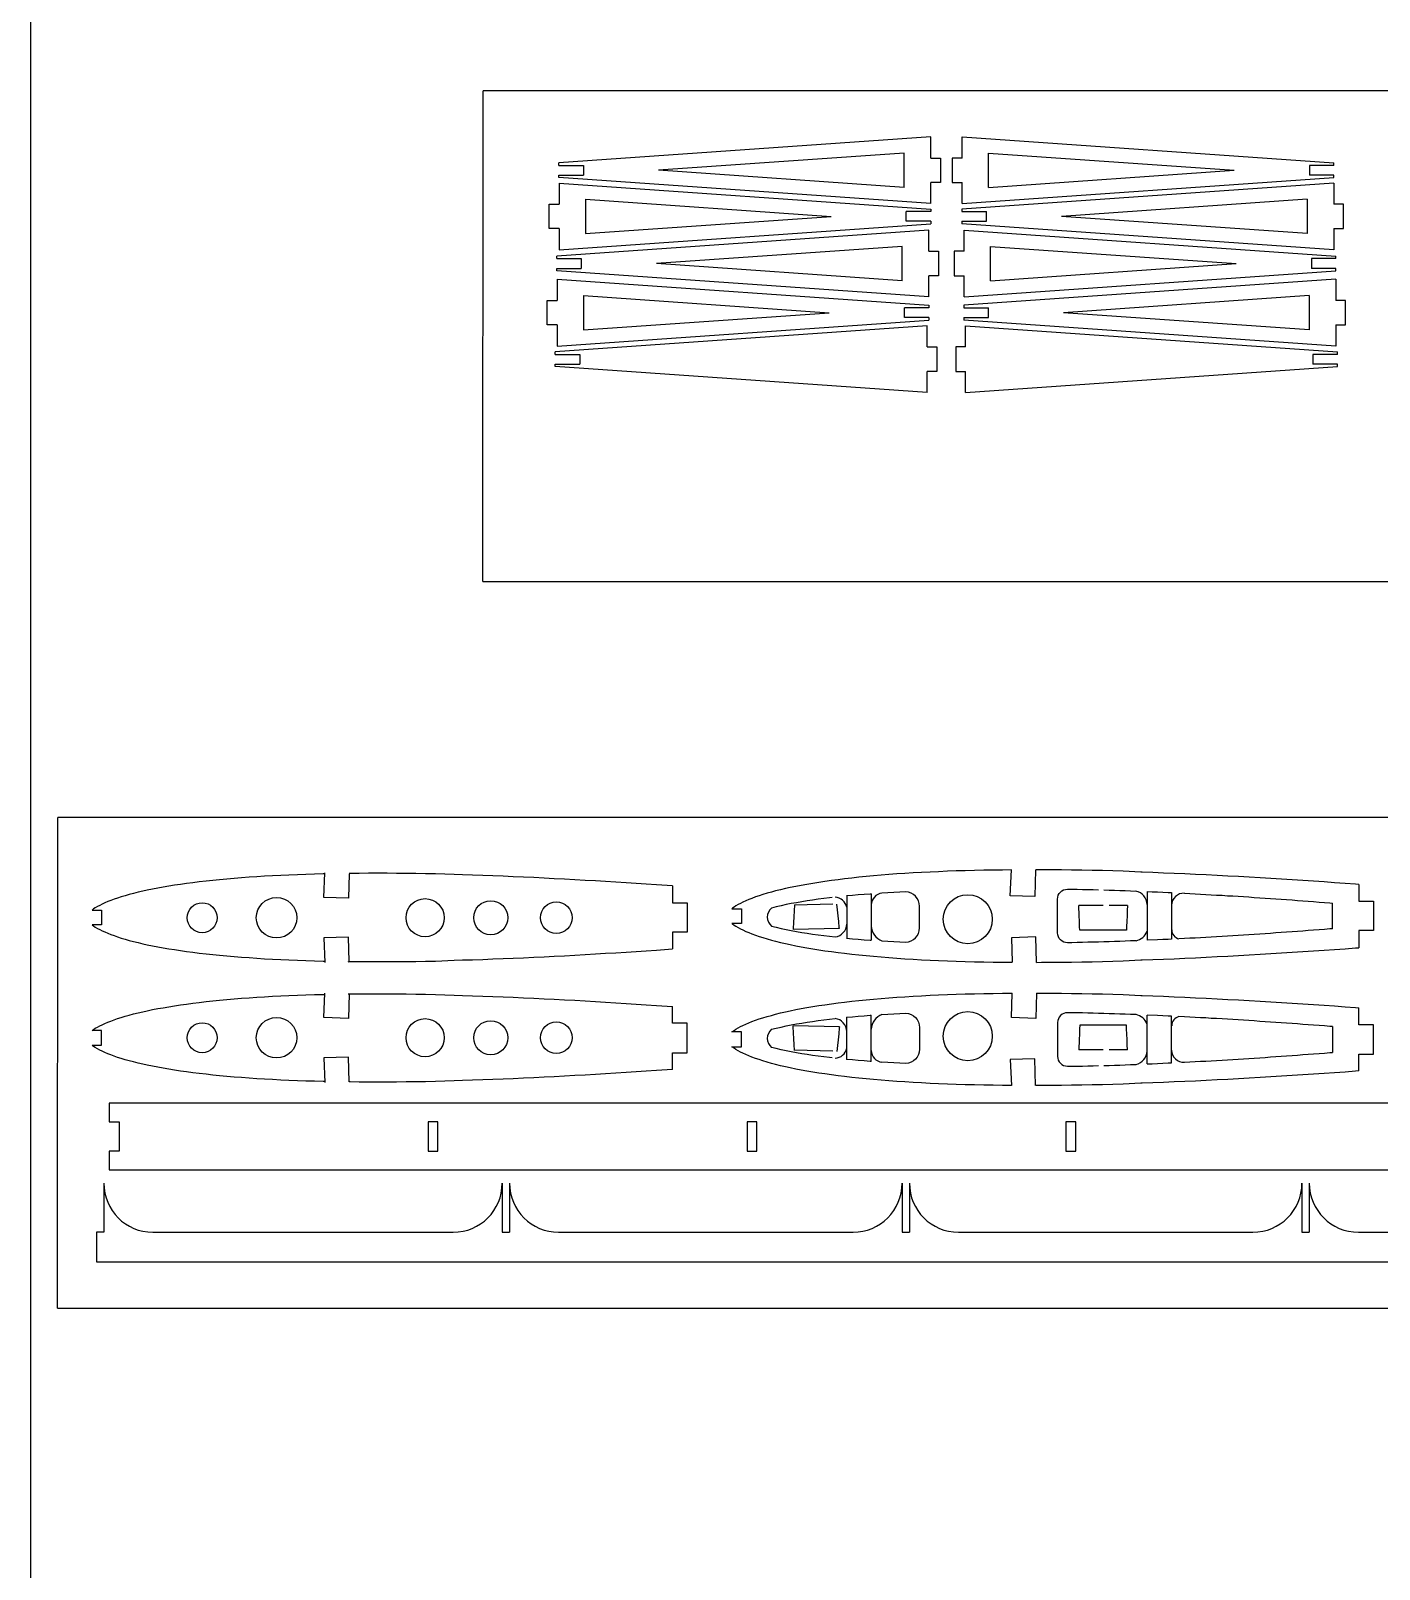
# Model space of a CAD drawing. Header units: inches. Extents: x 14 to 1585, y 4 to 1231.
# Drawn here: x 14.5 to 289.3, y 317.6 to 631.2 of the extents above; entities that cross this region are included whole.
import ezdxf

# ---------------------------------------------------------------- set-up
doc = ezdxf.new("R2010")
doc.units = ezdxf.units.IN
doc.header["$MEASUREMENT"] = 0
doc.layers.add('7', color=7, linetype='Continuous')
doc.layers.add('LAYER01', color=7, linetype='Continuous')

msp = doc.modelspace()

# ---------------------------------------------------------------- linework, layer by layer
for p, q in [((106.62, 518.92), (106.65, 618.92)), ((1106.62, 618.92), (106.65, 618.92)), ((197.9, 609.55), (122.1, 604.25)), ((204.28, 609.55), (280.07, 604.25)), ((192.49, 606.25), (142.43, 602.75)), ((192.49, 599.25), (192.49, 606.25)), ((209.69, 599.25), (209.69, 606.25)), ((209.69, 606.25), (259.74, 602.75)), ((122.1, 603.75), (122.1, 604.25)), ((122.1, 603.75), (127.1, 603.75)), ((192.49, 599.25), (142.43, 602.75)), ((209.69, 599.25), (259.74, 602.75)), ((280.07, 603.75), (275.07, 603.75)), ((280.07, 603.75), (280.07, 604.25)), ((122.1, 601.25), (122.1, 601.75)), ((122.1, 601.75), (127.1, 601.75)), ((197.9, 595.95), (122.1, 601.25)), ((122.13, 600.16), (197.92, 594.86)), ((280.04, 600.16), (204.25, 594.86)), ((204.28, 595.95), (280.07, 601.25)), ((280.07, 601.75), (275.07, 601.75)), ((280.07, 601.25), (280.07, 601.75)), ((127.54, 596.86), (127.54, 589.86)), ((127.54, 596.86), (177.59, 593.36)), ((274.64, 596.86), (224.58, 593.36)), ((274.64, 596.86), (274.64, 589.86)), ((127.54, 589.86), (177.59, 593.36)), ((197.92, 594.36), (192.92, 594.36)), ((197.92, 594.86), (197.92, 594.36)), ((204.25, 594.86), (204.25, 594.36)), ((204.25, 594.36), (209.25, 594.36)), ((274.64, 589.86), (224.58, 593.36)), ((197.48, 590.55), (121.68, 585.25)), ((122.13, 586.56), (197.92, 591.86)), ((197.92, 592.36), (192.92, 592.36)), ((197.92, 592.36), (197.92, 591.86)), ((204.25, 592.36), (204.25, 591.86)), ((204.25, 592.36), (209.25, 592.36)), ((280.04, 586.56), (204.25, 591.86)), ((204.7, 590.55), (280.49, 585.25)), ((192.07, 587.25), (142.02, 583.75)), ((192.07, 580.25), (192.07, 587.25)), ((210.1, 580.25), (210.1, 587.25)), ((210.1, 587.25), (260.16, 583.75)), ((121.68, 584.75), (121.68, 585.25)), ((121.68, 584.75), (126.68, 584.75)), ((192.07, 580.25), (142.02, 583.75)), ((210.1, 580.25), (260.16, 583.75)), ((280.49, 584.75), (275.49, 584.75)), ((280.49, 584.75), (280.49, 585.25)), ((121.68, 582.25), (121.68, 582.75)), ((121.68, 582.75), (126.68, 582.75)), ((197.48, 576.95), (121.68, 582.25)), ((121.73, 580.53), (197.52, 575.23)), ((280.44, 580.53), (204.65, 575.23)), ((204.7, 576.95), (280.49, 582.25)), ((280.49, 582.75), (275.49, 582.75)), ((280.49, 582.25), (280.49, 582.75)), ((127.14, 577.23), (127.14, 570.23)), ((127.14, 577.23), (177.19, 573.73)), ((275.03, 577.23), (224.98, 573.73)), ((275.03, 577.23), (275.03, 570.23)), ((197.52, 574.73), (192.52, 574.73)), ((197.52, 575.23), (197.52, 574.73)), ((204.65, 575.23), (204.65, 574.73)), ((204.65, 574.73), (209.65, 574.73)), ((197.17, 571.04), (121.37, 565.74)), ((121.73, 566.93), (197.52, 572.23)), ((127.14, 570.23), (177.19, 573.73)), ((197.52, 572.73), (192.52, 572.73)), ((197.52, 572.73), (197.52, 572.23)), ((204.65, 572.73), (204.65, 572.23)), ((204.65, 572.73), (209.65, 572.73)), ((280.44, 566.93), (204.65, 572.23)), ((205.01, 571.04), (280.8, 565.74)), ((275.03, 570.23), (224.98, 573.73)), ((121.37, 565.24), (121.37, 565.74)), ((121.37, 565.24), (126.37, 565.24)), ((280.8, 565.24), (275.8, 565.24)), ((280.8, 565.24), (280.8, 565.74)), ((121.37, 562.74), (121.37, 563.24)), ((121.37, 563.24), (126.37, 563.24)), ((197.17, 557.44), (121.37, 562.74)), ((205.01, 557.44), (280.8, 562.74)), ((280.8, 563.24), (275.8, 563.24)), ((280.8, 562.74), (280.8, 563.24)), ((106.62, 518.92), (1106.62, 518.92)), ((19.92, 370.88), (19.95, 470.88)), ((1019.92, 470.88), (19.95, 470.88)), ((722.88, 412.64), (30.45, 412.64)), ((30.45, 412.64), (30.45, 408.84)), ((30.45, 408.84), (32.45, 408.84)), ((32.45, 408.84), (32.45, 402.84)), ((97.45, 408.84), (95.45, 408.84)), ((95.45, 408.84), (95.45, 402.84)), ((97.45, 405.84), (97.45, 408.84)), ((162.45, 408.84), (160.45, 408.84)), ((160.45, 408.84), (160.45, 402.84)), ((162.45, 405.84), (162.45, 408.84)), ((227.45, 408.84), (225.45, 408.84)), ((225.45, 408.84), (225.45, 402.84)), ((227.45, 405.84), (227.45, 408.84)), ((97.45, 402.84), (97.45, 405.84)), ((162.45, 402.84), (162.45, 405.84)), ((227.45, 402.84), (227.45, 405.84)), ((30.45, 402.84), (30.45, 399.04)), ((32.45, 402.84), (30.45, 402.84)), ((95.45, 402.84), (97.45, 402.84)), ((160.45, 402.84), (162.45, 402.84)), ((225.45, 402.84), (227.45, 402.84)), ((30.45, 399.04), (722.88, 399.04)), ((19.92, 370.88), (1019.92, 370.88))]:
    msp.add_line(p, q)
at = {"color": 9}
for p, q in [((145.28, 456.9), (145.28, 453.48)), ((285.17, 457.21), (285.17, 453.8)), ((145.28, 453.48), (148.28, 453.48)), ((148.28, 453.48), (148.28, 447.48)), ((279.79, 448.17), (279.79, 453.42)), ((285.17, 453.8), (288.17, 453.8)), ((288.17, 453.8), (288.17, 447.8)), ((148.28, 447.48), (145.28, 447.48)), ((145.28, 447.48), (145.28, 444.07)), ((288.17, 447.8), (285.17, 447.8)), ((285.17, 447.8), (285.18, 444.31)), ((145.28, 428.92), (145.28, 432.33)), ((285.17, 428.6), (285.18, 432.09)), ((148.28, 428.92), (145.28, 428.92)), ((148.28, 422.92), (148.28, 428.92)), ((279.79, 428.23), (279.79, 422.98)), ((288.17, 428.6), (285.17, 428.6)), ((288.17, 422.6), (288.17, 428.6)), ((145.28, 419.5), (145.28, 422.92)), ((145.28, 422.92), (148.28, 422.92)), ((285.17, 419.19), (285.17, 422.6)), ((285.17, 422.6), (288.17, 422.6))]:
    msp.add_line(p, q, dxfattribs=at)
at = {"color": 3}
msp.add_lwpolyline([(14.46, 1230.98), (1584.87, 1230.98), (1584.87, 4.11), (14.46, 4.11)], close=True, dxfattribs=at)
for centre, radius in [((205.44, 450.11), 5), ((49.4, 450.43), 3.05), ((64.56, 450.43), 4.13), ((94.84, 450.43), 3.89), ((108.21, 450.43), 3.47), ((121.58, 450.43), 3.23), ((64.56, 425.97), 4.13), ((94.84, 425.97), 3.89), ((205.44, 426.29), 5), ((49.4, 425.97), 3.05), ((108.21, 425.97), 3.47), ((121.58, 425.97), 3.23)]:
    msp.add_circle(centre, radius)
for centre in [(166.99, 450.56), (166.99, 425.84)]:
    msp.add_arc(centre, 2.4, 129.9525, 230.0475)
at = {"layer": '7', "linetype": 'Continuous'}
for points in [[(74.38, 459.36), (74.07, 459.36), (72.27, 459.31), (70.54, 459.26), (68.81, 459.2), (67.07, 459.13), (65.42, 459.05), (63.76, 458.97), (62.11, 458.88), (60.54, 458.78), (58.97, 458.67), (57.4, 458.56), (55.92, 458.44), (54.44, 458.31), (52.96, 458.17), (51.57, 458.04), (50.18, 457.89), (48.8, 457.73), (47.51, 457.57), (46.23, 457.4), (44.95, 457.22), (43.77, 457.04), (42.59, 456.85), (41.42, 456.65), (40.35, 456.46), (39.29, 456.26), (38.22, 456.04), (37.27, 455.83), (36.32, 455.61), (35.37, 455.37), (34.53, 455.15), (33.7, 454.92), (32.87, 454.67), (32.16, 454.44), (31.45, 454.19), (30.75, 453.93), (30.16, 453.7), (29.57, 453.45), (28.99, 453.18), (28.53, 452.95), (28.07, 452.71), (27.62, 452.45), (27.28, 452.23), (26.95, 451.99)], [(79.38, 459.39), (79.22, 454.39), (74.22, 454.56), (74.39, 459.55)], [(100.76, 459.21), (96.96, 459.36), (94.95, 459.4), (92.98, 459.43), (91.01, 459.45), (89.04, 459.47), (87.12, 459.48), (85.2, 459.48), (83.27, 459.48), (81.41, 459.47), (79.54, 459.45), (79.38, 459.45)], [(145.28, 456.9), (142, 457.12), (139.93, 457.26), (137.87, 457.4), (135.8, 457.54), (133.71, 457.67), (131.63, 457.79), (129.54, 457.92), (127.45, 458.04), (125.36, 458.16), (123.26, 458.27), (121.17, 458.38), (119.08, 458.49), (116.99, 458.59), (114.9, 458.69), (112.82, 458.78), (110.73, 458.87), (108.66, 458.95), (106.59, 459.02), (104.53, 459.1), (102.48, 459.16), (100.76, 459.21)], [(214.33, 460.17), (212.54, 460.15), (210.59, 460.13), (208.7, 460.1), (206.82, 460.05), (204.93, 460.01), (203.11, 459.95), (201.3, 459.89), (199.49, 459.81), (197.75, 459.73), (196.02, 459.65), (194.29, 459.55), (192.64, 459.45), (191, 459.34), (189.36, 459.22), (187.8, 459.09), (186.25, 458.96), (184.71, 458.82), (183.25, 458.67), (181.8, 458.52), (180.35, 458.35), (179.01, 458.18), (177.66, 458.01), (176.32, 457.82), (175.09, 457.63), (173.86, 457.43), (172.63, 457.22), (171.51, 457.02), (170.39, 456.81), (169.28, 456.58), (168.28, 456.36), (167.28, 456.13), (166.29, 455.88), (165.42, 455.65), (164.54, 455.41), (163.68, 455.14), (162.93, 454.9), (162.19, 454.65), (161.45, 454.37), (160.83, 454.13), (160.22, 453.86), (159.61, 453.59), (159.13, 453.35), (158.65, 453.09), (158.18, 452.82), (157.82, 452.59), (157.48, 452.34), (157.39, 452.26)], [(219.28, 460.19), (219.11, 454.72), (214.12, 454.88), (214.33, 460.17)], [(240.69, 459.72), (237.13, 459.91), (234.99, 459.97), (232.89, 460.02), (230.78, 460.06), (228.68, 460.1), (226.61, 460.13), (224.55, 460.16), (222.49, 460.17), (220.48, 460.18), (219.29, 460.19)], [(285.17, 457.21), (284.49, 457.26), (282.35, 457.42), (280.21, 457.57), (278.07, 457.71), (275.9, 457.86), (273.74, 458.01), (271.57, 458.15), (269.39, 458.28), (267.2, 458.41), (265.02, 458.54), (262.83, 458.67), (260.64, 458.8), (258.45, 458.92), (256.26, 459.03), (254.06, 459.15), (251.87, 459.25), (249.69, 459.35), (247.51, 459.45), (245.32, 459.54), (243.16, 459.62), (240.99, 459.7), (240.69, 459.72)], [(185.75, 455.28), (185.54, 455.26), (184.34, 455.17), (183.14, 455.08), (181.95, 454.97), (180.76, 454.86)], [(192.76, 455.68), (191.63, 455.62), (190.4, 455.56), (189.18, 455.5), (187.96, 455.42)], [(233.18, 456.09), (234.27, 456.06), (235.37, 456.02), (236.46, 455.98), (237.55, 455.95), (238.64, 455.91), (239.74, 455.86)], [(242.01, 455.77), (243.02, 455.73), (244.12, 455.68), (245.21, 455.63), (246.3, 455.58), (247, 455.55)], [(249.59, 455.42), (250.69, 455.36), (251.78, 455.3), (252.88, 455.24), (253.98, 455.18), (255.07, 455.12), (256.17, 455.05), (257.27, 454.99), (258.36, 454.92), (259.46, 454.86), (260.56, 454.79), (261.66, 454.72), (262.75, 454.65), (263.85, 454.58), (264.95, 454.5), (266.05, 454.43), (267.15, 454.35), (268.24, 454.28), (269.34, 454.2), (270.44, 454.12), (271.54, 454.04), (272.64, 453.96), (273.74, 453.88), (274.84, 453.8), (275.94, 453.72), (277.04, 453.63), (278.14, 453.55), (279.24, 453.47), (279.79, 453.42)], [(26.95, 451.98), (28.85, 451.98), (28.85, 448.98), (26.95, 448.98)], [(157.39, 452.26), (159.32, 452.26), (159.32, 449.26), (157.39, 449.26)], [(177.79, 454.55), (177.25, 454.48), (176.1, 454.34), (174.96, 454.19), (173.83, 454.03), (172.71, 453.86), (171.62, 453.69), (170.53, 453.49), (169.47, 453.3), (168.42, 453.09), (167.4, 452.87), (166.4, 452.63), (165.45, 452.4)], [(170.16, 453.02), (170.07, 451.84), (169.99, 450.64), (169.92, 449.44), (169.86, 448.24), (169.85, 448.03)], [(179.28, 448.23), (179.26, 448.44), (179.15, 449.64), (179.03, 450.84), (178.9, 452.03), (178.76, 453.21)], [(228.29, 447.9), (228.25, 448.6), (228.2, 449.69), (228.15, 450.79), (228.06, 452.89)], [(238.01, 452.89), (237.97, 451.88), (237.92, 450.79), (237.87, 449.69), (237.82, 448.6), (237.78, 447.9)], [(26.95, 448.98), (27.28, 448.74), (27.62, 448.51), (28.07, 448.25), (28.53, 448.01), (28.99, 447.78), (29.57, 447.52), (30.16, 447.26), (30.75, 447.03), (31.45, 446.77), (32.16, 446.52), (32.87, 446.29), (33.7, 446.04), (34.53, 445.81), (35.37, 445.59), (36.32, 445.36), (37.27, 445.13), (38.22, 444.92), (39.29, 444.71), (40.35, 444.5), (41.42, 444.31), (42.59, 444.11), (43.77, 443.92), (44.95, 443.74), (46.23, 443.56), (47.51, 443.39), (48.8, 443.23), (50.18, 443.07), (51.57, 442.93), (52.96, 442.79), (54.44, 442.65), (55.92, 442.52), (57.4, 442.4), (58.97, 442.29), (60.54, 442.18), (62.11, 442.08), (63.76, 441.99), (65.42, 441.91), (67.07, 441.83), (68.81, 441.76), (70.54, 441.7), (72.27, 441.65), (74.07, 441.6), (74.38, 441.6)], [(157.39, 449.26), (157.48, 449.18), (157.82, 448.93), (158.18, 448.7), (158.65, 448.42), (159.13, 448.17), (159.61, 447.93), (160.22, 447.65), (160.83, 447.39), (161.45, 447.15), (162.19, 446.87), (162.93, 446.61), (163.68, 446.37), (164.54, 446.11), (165.42, 445.87), (166.29, 445.64), (167.28, 445.39), (168.28, 445.16), (169.28, 444.94), (170.39, 444.71), (171.51, 444.5), (172.63, 444.29), (173.86, 444.08), (175.09, 443.89), (176.32, 443.7), (177.66, 443.51), (179.01, 443.34), (180.35, 443.17), (181.8, 443), (183.25, 442.85), (184.71, 442.7), (186.25, 442.56), (187.8, 442.43), (189.36, 442.3), (191, 442.18), (192.64, 442.07), (194.29, 441.97), (196.02, 441.87), (197.75, 441.78), (199.49, 441.71), (201.3, 441.63), (203.11, 441.57), (204.93, 441.51), (206.82, 441.46), (208.7, 441.42), (210.59, 441.39), (212.54, 441.36), (214.5, 441.35)], [(165.45, 448.72), (166.4, 448.49), (167.4, 448.25), (168.42, 448.04), (169.47, 447.83), (170.53, 447.63), (171.62, 447.44), (172.71, 447.26), (173.83, 447.09), (174.96, 446.93), (176.1, 446.78), (177.25, 446.64), (178.41, 446.5)], [(79.14, 441.47), (79.38, 441.48), (79.22, 446.48), (74.22, 446.32), (74.39, 441.32)], [(180.76, 446.26), (181.95, 446.15), (183.14, 446.04), (184.34, 445.95), (185.54, 445.86), (185.75, 445.84)], [(187.96, 445.7), (189.18, 445.62), (190.4, 445.56), (191.63, 445.5), (192.76, 445.44)], [(219.49, 441.33), (219.49, 441.33), (219.33, 446.51), (214.33, 446.34), (214.5, 441.35)], [(247, 446.05), (246.3, 446.02), (245.21, 445.96), (244.12, 445.91), (242.01, 445.82)], [(279.8, 448.17), (279.24, 448.13), (278.14, 448.04), (277.04, 447.96), (275.94, 447.88), (274.84, 447.79), (273.74, 447.71), (272.64, 447.63), (271.54, 447.55), (270.44, 447.47), (269.34, 447.39), (268.24, 447.32), (267.15, 447.24), (266.05, 447.17), (264.95, 447.09), (263.85, 447.02), (262.75, 446.95), (261.66, 446.88), (260.56, 446.81), (259.46, 446.74), (258.36, 446.67), (257.27, 446.61), (256.17, 446.54), (255.07, 446.48), (253.98, 446.41), (252.88, 446.35), (251.78, 446.29), (250.69, 446.23), (249.59, 446.18), (248.5, 446.12)], [(279.81, 448.17), (279.79, 448.17), (279.81, 448.17)], [(279.81, 448.17), (279.81, 448.17)], [(100.76, 441.76), (102.48, 441.81), (104.53, 441.87), (106.59, 441.94), (108.66, 442.02), (110.73, 442.1), (112.82, 442.19), (114.9, 442.28), (116.99, 442.38), (119.08, 442.48), (121.17, 442.58), (123.26, 442.69), (125.36, 442.81), (127.45, 442.93), (129.54, 443.05), (131.63, 443.18), (133.71, 443.3), (135.8, 443.43), (137.87, 443.57), (139.93, 443.7), (142, 443.84), (145.28, 444.07)], [(240.69, 441.81), (240.99, 441.82), (243.16, 441.9), (245.32, 441.98), (247.51, 442.08), (249.69, 442.17), (251.87, 442.27), (254.06, 442.38), (256.26, 442.49), (258.45, 442.6), (260.64, 442.73), (262.83, 442.85), (265.02, 442.98), (267.2, 443.11), (269.39, 443.24), (271.57, 443.38), (273.74, 443.52), (275.9, 443.66), (278.07, 443.81), (280.21, 443.96), (282.35, 444.11), (284.49, 444.26), (285.18, 444.31)], [(79.38, 441.51), (79.54, 441.51), (81.41, 441.49), (83.27, 441.48), (85.2, 441.48), (87.12, 441.48), (89.04, 441.49), (91.01, 441.51), (92.98, 441.53), (94.95, 441.56), (96.96, 441.6), (100.76, 441.76)], [(219.49, 441.33), (220.48, 441.34), (222.49, 441.35), (224.55, 441.36), (226.61, 441.39), (228.68, 441.42), (230.78, 441.46), (232.89, 441.5), (234.99, 441.55), (237.13, 441.61), (240.69, 441.81)], [(26.95, 427.42), (27.28, 427.66), (27.62, 427.89), (28.07, 428.15), (28.53, 428.39), (28.99, 428.62), (29.57, 428.88), (30.16, 429.13), (30.75, 429.37), (31.45, 429.63), (32.16, 429.88), (32.87, 430.11), (33.7, 430.35), (34.53, 430.59), (35.37, 430.81), (36.32, 431.04), (37.27, 431.27), (38.22, 431.47), (39.29, 431.69), (40.35, 431.9), (41.42, 432.09), (42.59, 432.29), (43.77, 432.48), (44.95, 432.66), (46.23, 432.84), (47.51, 433.01), (48.8, 433.17), (50.18, 433.33), (51.57, 433.47), (52.96, 433.61), (54.44, 433.75), (55.92, 433.88), (57.4, 434), (58.97, 434.11), (60.54, 434.22), (62.11, 434.31), (63.76, 434.41), (65.42, 434.49), (67.07, 434.56), (68.81, 434.63), (70.54, 434.7), (72.27, 434.75), (74.07, 434.8), (74.38, 434.8)], [(79.14, 434.93), (79.38, 434.92), (79.22, 429.92), (74.22, 430.08), (74.39, 435.08)], [(79.38, 434.89), (79.54, 434.89), (81.41, 434.91), (83.27, 434.92), (85.2, 434.92), (87.12, 434.92), (89.04, 434.91), (91.01, 434.89), (92.98, 434.87), (94.95, 434.84), (96.96, 434.8), (100.76, 434.64)], [(100.76, 434.64), (102.48, 434.59), (104.53, 434.53), (106.59, 434.46), (108.66, 434.38), (110.73, 434.3), (112.82, 434.21), (114.9, 434.12), (116.99, 434.02), (119.08, 433.92), (121.17, 433.82), (123.26, 433.71), (125.36, 433.59), (127.45, 433.47), (129.54, 433.35), (131.63, 433.22), (133.71, 433.1), (135.8, 432.97), (137.87, 432.83), (139.93, 432.7), (142, 432.56), (145.28, 432.33)], [(157.39, 427.14), (157.48, 427.22), (157.82, 427.47), (158.18, 427.7), (158.65, 427.98), (159.13, 428.23), (159.61, 428.47), (160.22, 428.75), (160.83, 429.01), (161.45, 429.25), (162.19, 429.53), (162.93, 429.79), (163.68, 430.03), (164.54, 430.29), (165.42, 430.53), (166.29, 430.76), (167.28, 431.01), (168.28, 431.24), (169.28, 431.46), (170.39, 431.69), (171.51, 431.9), (172.63, 432.11), (173.86, 432.32), (175.09, 432.51), (176.32, 432.7), (177.66, 432.89), (179.01, 433.06), (180.35, 433.23), (181.8, 433.4), (183.25, 433.55), (184.71, 433.7), (186.25, 433.84), (187.8, 433.97), (189.36, 434.1), (191, 434.22), (192.64, 434.33), (194.29, 434.43), (196.02, 434.53), (197.75, 434.62), (199.49, 434.69), (201.3, 434.77), (203.11, 434.83), (204.93, 434.89), (206.82, 434.94), (208.7, 434.98), (210.59, 435.01), (212.54, 435.04), (214.5, 435.05)], [(219.49, 435.07), (219.49, 435.07), (219.33, 429.89), (214.33, 430.06), (214.5, 435.05)], [(219.49, 435.07), (220.48, 435.06), (222.49, 435.05), (224.55, 435.04), (226.61, 435.01), (228.68, 434.98), (230.78, 434.94), (232.89, 434.9), (234.99, 434.85), (237.13, 434.79), (240.69, 434.59)], [(240.69, 434.59), (240.99, 434.58), (243.16, 434.5), (245.32, 434.41), (247.51, 434.32), (249.69, 434.23), (251.87, 434.13), (254.06, 434.02), (256.26, 433.91), (258.45, 433.79), (260.64, 433.67), (262.83, 433.55), (265.02, 433.42), (267.2, 433.29), (269.39, 433.16), (271.57, 433.02), (273.74, 432.88), (275.9, 432.74), (278.07, 432.59), (280.21, 432.44), (282.35, 432.29), (284.49, 432.14), (285.18, 432.09)], [(165.45, 427.68), (166.4, 427.91), (167.4, 428.15), (168.42, 428.36), (169.47, 428.57), (170.53, 428.77), (171.62, 428.96), (172.71, 429.14), (173.83, 429.31), (174.96, 429.47), (176.1, 429.62), (177.25, 429.76), (178.41, 429.9)], [(180.76, 430.14), (181.95, 430.25), (183.14, 430.36), (184.34, 430.45), (185.54, 430.54), (185.75, 430.56)], [(187.96, 430.7), (189.18, 430.78), (190.4, 430.84), (191.63, 430.9), (192.76, 430.96)], [(247, 430.35), (246.3, 430.38), (245.21, 430.44), (244.12, 430.49), (242.01, 430.58)], [(279.8, 428.23), (279.24, 428.27), (278.14, 428.36), (277.04, 428.44), (275.94, 428.52), (274.84, 428.61), (273.74, 428.69), (272.64, 428.77), (271.54, 428.85), (270.44, 428.93), (269.34, 429.01), (268.24, 429.08), (267.15, 429.16), (266.05, 429.23), (264.95, 429.31), (263.85, 429.38), (262.75, 429.45), (261.66, 429.52), (260.56, 429.59), (259.46, 429.66), (258.36, 429.73), (257.27, 429.79), (256.17, 429.86), (255.07, 429.92), (253.98, 429.99), (252.88, 430.05), (251.78, 430.11), (250.69, 430.17), (249.59, 430.22), (248.5, 430.28)], [(26.95, 424.42), (28.85, 424.42), (28.85, 427.42), (26.95, 427.42)], [(157.39, 424.14), (159.32, 424.14), (159.32, 427.14), (157.39, 427.14)], [(170.16, 423.38), (170.07, 424.56), (169.99, 425.76), (169.92, 426.96), (169.86, 428.16), (169.85, 428.37)], [(179.28, 428.17), (179.26, 427.96), (179.15, 426.76), (179.03, 425.56), (178.9, 424.37), (178.76, 423.19)], [(228.29, 428.5), (228.25, 427.8), (228.2, 426.71), (228.15, 425.61), (228.06, 423.51)], [(238.01, 423.51), (237.97, 424.52), (237.92, 425.61), (237.87, 426.71), (237.82, 427.8), (237.78, 428.5)], [(279.81, 428.23), (279.79, 428.23), (279.81, 428.23)], [(279.81, 428.23), (279.81, 428.23)], [(74.38, 417.04), (74.07, 417.04), (72.27, 417.09), (70.54, 417.14), (68.81, 417.2), (67.07, 417.27), (65.42, 417.35), (63.76, 417.43), (62.11, 417.52), (60.54, 417.62), (58.97, 417.72), (57.4, 417.84), (55.92, 417.96), (54.44, 418.09), (52.96, 418.22), (51.57, 418.36), (50.18, 418.51), (48.8, 418.67), (47.51, 418.83), (46.23, 419), (44.95, 419.18), (43.77, 419.36), (42.59, 419.54), (41.42, 419.74), (40.35, 419.94), (39.29, 420.14), (38.22, 420.36), (37.27, 420.57), (36.32, 420.79), (35.37, 421.03), (34.53, 421.25), (33.7, 421.48), (32.87, 421.73), (32.16, 421.96), (31.45, 422.2), (30.75, 422.47), (30.16, 422.7), (29.57, 422.95), (28.99, 423.22), (28.53, 423.45), (28.07, 423.69), (27.62, 423.95), (27.28, 424.17), (26.95, 424.41)], [(214.33, 416.23), (212.54, 416.25), (210.59, 416.27), (208.7, 416.3), (206.82, 416.35), (204.93, 416.39), (203.11, 416.45), (201.3, 416.51), (199.49, 416.59), (197.75, 416.67), (196.02, 416.75), (194.29, 416.85), (192.64, 416.95), (191, 417.06), (189.36, 417.18), (187.8, 417.31), (186.25, 417.44), (184.71, 417.58), (183.25, 417.73), (181.8, 417.88), (180.35, 418.05), (179.01, 418.22), (177.66, 418.39), (176.32, 418.58), (175.09, 418.77), (173.86, 418.97), (172.63, 419.18), (171.51, 419.38), (170.39, 419.59), (169.28, 419.82), (168.28, 420.04), (167.28, 420.27), (166.29, 420.52), (165.42, 420.75), (164.54, 420.99), (163.68, 421.26), (162.93, 421.5), (162.19, 421.75), (161.45, 422.03), (160.83, 422.27), (160.22, 422.54), (159.61, 422.81), (159.13, 423.05), (158.65, 423.31), (158.18, 423.58), (157.82, 423.81), (157.48, 424.06), (157.39, 424.14)], [(177.79, 421.85), (177.25, 421.92), (176.1, 422.06), (174.96, 422.21), (173.83, 422.37), (172.71, 422.54), (171.62, 422.71), (170.53, 422.91), (169.47, 423.1), (168.42, 423.31), (167.4, 423.53), (166.4, 423.76), (165.45, 424)], [(79.38, 417.01), (79.22, 422.01), (74.22, 421.84), (74.39, 416.85)], [(185.75, 421.12), (185.54, 421.14), (184.34, 421.23), (183.14, 421.32), (181.95, 421.43), (180.76, 421.54)], [(192.76, 420.72), (191.63, 420.78), (190.4, 420.84), (189.18, 420.9), (187.96, 420.98)], [(219.28, 416.21), (219.11, 421.68), (214.12, 421.52), (214.33, 416.23)], [(233.18, 420.31), (234.27, 420.34), (235.37, 420.38), (236.46, 420.41), (237.55, 420.45), (238.64, 420.49), (239.74, 420.54)], [(242.01, 420.63), (243.02, 420.67), (244.12, 420.72), (245.21, 420.77), (246.3, 420.82), (247, 420.85)], [(249.59, 420.98), (250.69, 421.04), (251.78, 421.1), (252.88, 421.16), (253.98, 421.22), (255.07, 421.28), (256.17, 421.35), (257.27, 421.41), (258.36, 421.48), (259.46, 421.54), (260.56, 421.61), (261.66, 421.68), (262.75, 421.75), (263.85, 421.82), (264.95, 421.9), (266.05, 421.97), (267.15, 422.05), (268.24, 422.12), (269.34, 422.2), (270.44, 422.28), (271.54, 422.36), (272.64, 422.44), (273.74, 422.52), (274.84, 422.6), (275.94, 422.68), (277.04, 422.76), (278.14, 422.85), (279.24, 422.93), (279.79, 422.98)], [(100.76, 417.19), (96.96, 417.04), (94.95, 417), (92.98, 416.97), (91.01, 416.95), (89.04, 416.93), (87.12, 416.92), (85.2, 416.92), (83.27, 416.92), (81.41, 416.93), (79.54, 416.95), (79.38, 416.95)], [(145.28, 419.5), (142, 419.28), (139.93, 419.14), (137.87, 419), (135.8, 418.86), (133.71, 418.73), (131.63, 418.61), (129.54, 418.48), (127.45, 418.36), (125.36, 418.24), (123.26, 418.13), (121.17, 418.02), (119.08, 417.91), (116.99, 417.81), (114.9, 417.71), (112.82, 417.62), (110.73, 417.53), (108.66, 417.45), (106.59, 417.38), (104.53, 417.3), (102.48, 417.24), (100.76, 417.19)], [(285.17, 419.19), (284.49, 419.14), (282.35, 418.98), (280.21, 418.83), (278.07, 418.68), (275.9, 418.54), (273.74, 418.39), (271.57, 418.25), (269.39, 418.12), (267.2, 417.98), (265.02, 417.86), (262.83, 417.73), (260.64, 417.6), (258.45, 417.48), (256.26, 417.36), (254.06, 417.25), (251.87, 417.15), (249.69, 417.05), (247.51, 416.95), (245.32, 416.86), (243.16, 416.78), (240.99, 416.69), (240.69, 416.68)], [(240.69, 416.68), (237.13, 416.49), (234.99, 416.43), (232.89, 416.38), (230.78, 416.34), (228.68, 416.3), (226.61, 416.27), (224.55, 416.24), (222.49, 416.23), (220.48, 416.22), (219.29, 416.21)]]:
    msp.add_lwpolyline(points, dxfattribs=at)
for points in [[(192.76, 445.44, 0.409078), (195.62, 448.36), (195.62, 452.76, 0.409078), (192.76, 455.68)], [(239.74, 445.73), (239.74, 445.73), (239.74, 445.73), (238.64, 445.69), (237.55, 445.65), (236.46, 445.61), (235.37, 445.57), (234.27, 445.54), (233.18, 445.5), (232.09, 445.47), (231, 445.44), (229.91, 445.42), (228.82, 445.39), (227.73, 445.37), (226.64, 445.34), (225.79, 445.33, -0.419355), (223.75, 447.33), (223.75, 454.23, -0.414214), (225.75, 456.23), (227.73, 456.23), (228.82, 456.2), (229.91, 456.18), (231, 456.15), (232.09, 456.12)], [(192.76, 430.96, -0.409078), (195.62, 428.04), (195.62, 423.64, -0.409078), (192.76, 420.72)], [(239.74, 430.67), (239.74, 430.67), (239.74, 430.67), (238.64, 430.71), (237.55, 430.75), (236.46, 430.79), (235.37, 430.83), (234.27, 430.86), (233.18, 430.9), (232.09, 430.93), (231, 430.96), (229.91, 430.98), (228.82, 431.01), (227.73, 431.03), (226.64, 431.06), (225.79, 431.07, 0.419355), (223.75, 429.07), (223.75, 422.17, 0.414214), (225.75, 420.17), (227.73, 420.17), (228.82, 420.2), (229.91, 420.22), (231, 420.25), (232.09, 420.28)]]:
    msp.add_lwpolyline(points, format="xyb", dxfattribs=at)
at = {"layer": 'LAYER01', "color": 7, "linetype": 'Continuous'}
for p, q in [((197.9, 605.25), (197.9, 609.55)), ((204.28, 605.25), (204.28, 609.55)), ((197.9, 605.25), (199.9, 605.25)), ((199.9, 605.25), (199.9, 600.25)), ((204.28, 605.25), (202.28, 605.25)), ((202.28, 605.25), (202.28, 600.25)), ((122.13, 600.16), (122.13, 595.86)), ((199.9, 600.25), (197.9, 600.25)), ((197.9, 595.95), (197.9, 600.25)), ((202.28, 600.25), (204.28, 600.25)), ((204.28, 595.95), (204.28, 600.25)), ((280.04, 600.16), (280.04, 595.86)), ((120.13, 595.86), (122.13, 595.86)), ((120.13, 590.86), (120.13, 595.86)), ((282.04, 595.86), (280.04, 595.86)), ((282.04, 590.86), (282.04, 595.86)), ((122.13, 590.86), (120.13, 590.86)), ((122.13, 590.86), (122.13, 586.56)), ((197.48, 586.25), (197.48, 590.55)), ((204.69, 586.25), (204.7, 590.55)), ((280.04, 590.86), (282.04, 590.86)), ((280.04, 590.86), (280.04, 586.56)), ((197.48, 586.25), (199.48, 586.25)), ((199.48, 586.25), (199.48, 581.25)), ((204.69, 586.25), (202.69, 586.25)), ((202.69, 586.25), (202.69, 581.25)), ((121.73, 580.53), (121.73, 576.23)), ((199.48, 581.25), (197.48, 581.25)), ((197.48, 576.95), (197.48, 581.25)), ((202.69, 581.25), (204.69, 581.25)), ((204.7, 576.95), (204.7, 581.25)), ((280.44, 580.53), (280.44, 576.23)), ((119.73, 576.23), (121.73, 576.23)), ((119.73, 571.23), (119.73, 576.23)), ((282.44, 576.23), (280.44, 576.23)), ((282.44, 571.23), (282.44, 576.23)), ((121.73, 571.23), (119.73, 571.23)), ((121.73, 571.23), (121.73, 566.93)), ((197.17, 566.74), (197.17, 571.04)), ((205.01, 566.74), (205.01, 571.04)), ((280.44, 571.23), (282.44, 571.23)), ((280.44, 571.23), (280.44, 566.93)), ((197.17, 566.74), (199.17, 566.74)), ((199.17, 566.74), (199.17, 561.74)), ((205.01, 566.74), (203.01, 566.74)), ((203.01, 566.74), (203.01, 561.74)), ((199.17, 561.74), (197.17, 561.74)), ((197.17, 557.44), (197.17, 561.74)), ((203.01, 561.74), (205.01, 561.74)), ((205.01, 557.44), (205.01, 561.74))]:
    msp.add_line(p, q, dxfattribs=at)
at = {"layer": 'LAYER01'}
for p, q in [((127.1, 603.75), (127.1, 601.75)), ((275.07, 603.75), (275.07, 601.75)), ((192.92, 592.36), (192.92, 594.36)), ((209.25, 592.36), (209.25, 594.36)), ((126.68, 584.75), (126.68, 582.75)), ((275.49, 584.75), (275.49, 582.75)), ((192.52, 572.73), (192.52, 574.73)), ((209.65, 572.73), (209.65, 574.73)), ((126.37, 565.24), (126.37, 563.24)), ((275.8, 565.24), (275.8, 563.24)), ((180.79, 454.87), (180.79, 446.26)), ((185.75, 455.28), (185.75, 445.84)), ((242.01, 455.77), (242.01, 445.82)), ((247, 455.55), (247, 446.05)), ((177.94, 453.17), (170.16, 453)), ((233.06, 452.89), (228.06, 452.89)), ((238.01, 452.89), (234.27, 452.89)), ((179.28, 448.23), (169.85, 448.03)), ((237.78, 447.9), (228.29, 447.9)), ((180.79, 421.53), (180.79, 430.14)), ((185.75, 421.12), (185.75, 430.56)), ((242.01, 420.63), (242.01, 430.58)), ((247, 420.85), (247, 430.35)), ((179.28, 428.17), (169.85, 428.37)), ((237.78, 428.5), (228.29, 428.5)), ((177.94, 423.23), (170.16, 423.4)), ((233.06, 423.51), (228.06, 423.51)), ((238.01, 423.51), (234.27, 423.51)), ((29.35, 396.33), (29.35, 386.33)), ((110.56, 396.33), (110.56, 386.33)), ((112.06, 396.33), (112.06, 386.33)), ((192.06, 396.33), (192.06, 386.33)), ((193.56, 396.33), (193.56, 386.33)), ((273.56, 396.33), (273.56, 386.33)), ((275.06, 396.33), (275.06, 386.33)), ((29.35, 386.33), (27.85, 386.33)), ((27.85, 386.33), (27.85, 380.33)), ((39.35, 386.33), (100.56, 386.33)), ((110.56, 386.33), (112.06, 386.33)), ((122.06, 386.33), (182.06, 386.33)), ((192.06, 386.33), (193.56, 386.33)), ((203.56, 386.33), (263.56, 386.33)), ((273.56, 386.33), (275.06, 386.33)), ((285.06, 386.33), (344.55, 386.33)), ((27.85, 380.33), (720.28, 380.33))]:
    msp.add_line(p, q, dxfattribs=at)
for centre, radius, start, end in [((188.24, 452.95), 2.49, 96.3633, 178.1516), ((239.08, 453.01), 2.93, 2.5386, 77.1337), ((249.47, 452.95), 2.47, 87.2059, 179.1677), ((178.24, 452.01), 2.61, 12.4517, 86.1304), ((178.03, 449.24), 2.76, 278.0106, 358.0545), ((189.25, 448.96), 3.51, 184.3916, 248.5239), ((239.09, 448.83), 3.17, 281.8444, 337.1916), ((248.88, 447.96), 1.87, 179.5175, 258.275), ((178.03, 427.16), 2.76, 1.9455, 81.9894), ((189.25, 427.44), 3.51, 111.4761, 175.6084), ((239.09, 427.57), 3.17, 22.8084, 78.1556), ((248.88, 428.44), 1.87, 101.725, 180.4825), ((178.24, 424.39), 2.61, 273.8696, 347.5483), ((188.24, 423.45), 2.49, 181.8484, 263.6367), ((249.47, 423.45), 2.47, 180.8323, 272.7941), ((239.08, 423.39), 2.93, 282.8663, 357.4614), ((39.35, 396.33), 10, 180, 270), ((100.56, 396.33), 10, 270, 0), ((122.06, 396.33), 10, 180, 270), ((182.06, 396.33), 10, 270, 0), ((203.56, 396.33), 10, 180, 270), ((263.56, 396.33), 10, 270, 0), ((285.06, 396.33), 10, 180, 270)]:
    msp.add_arc(centre, radius, start, end, dxfattribs=at)

doc.saveas('drawing.dxf')
